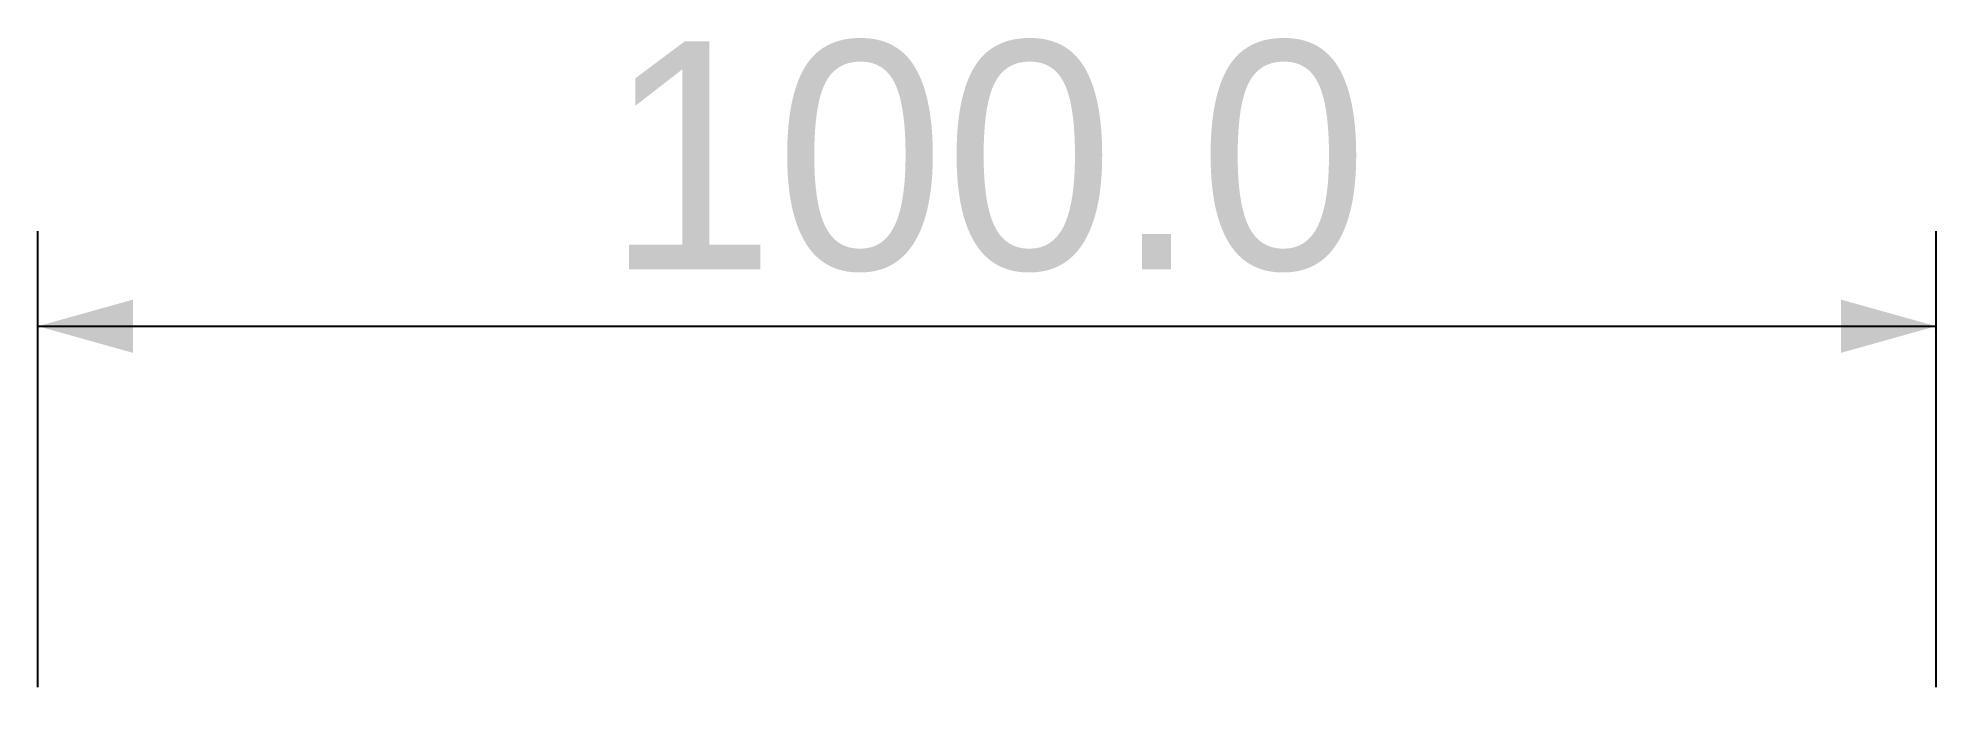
# Model space of a CAD drawing. Header units: millimetres. Extents: x 5 to 105, y 10 to 45.
import ezdxf
from ezdxf.enums import TextEntityAlignment as Align

# ---------------------------------------------------------------- set-up
doc = ezdxf.new("R2010")
doc.units = ezdxf.units.MM
doc.layers.get('0').update_dxf_attribs({"linetype": 'CONTINUOUS', "true_color": 0x344755})
doc.dimstyles.get("Standard").update_dxf_attribs({"dimtxt": 0.18, "dimasz": 0.18, "dimexe": 0.18, "dimexo": 0.0625, "dimgap": 0.09, "dimtad": 0, "dimtih": 1, "dimtoh": 1, "dimdec": 4, "dimzin": 0, "dimdsep": 46, "dimtxsty": 'STANDARD', "dimcen": 0.09, "dimadec": 0, "dimazin": 0, "dimtfac": 1, "dimtdec": 4, "dimtofl": 0, "dimtmove": 0, "dimatfit": 3, "dimfxl": 1, "dimtolj": 1, "dimtzin": 0, "dimarcsym": 0})

# ---------------------------------------------------------------- blocks, each defined once
blk = doc.blocks.new('*DCC1')
at = {"color": 0, "linetype": 'CONTINUOUS'}
for p, q in [((5, 11), (5, 35)), ((105, 11), (105, 35)), ((5, 30), (105, 30))]:
    blk.add_line(p, q, dxfattribs=at)
for points in [[(5, 30), (10, 31.4), (10, 28.6)], [(105, 30), (100, 28.6), (100, 31.4)]]:
    blk.add_solid(points, dxfattribs=at)
blk.add_text('100.0', height=12, dxfattribs=at).set_placement((55, 39), align=Align.MIDDLE_CENTER)

msp = doc.modelspace()

# ---------------------------------------------------------------- dimensions: what is measured, and where the dimension line sits
dim = msp.add_aligned_dim(p1=(5, 10), p2=(105, 10), distance=20, dimstyle='STANDARD', override={"dimscale": 1, "dimtxt": 12, "dimasz": 5, "dimexe": 5, "dimexo": 1, "dimgap": 3, "dimdec": 1, "dimlfac": 1, "dimrnd": 0, "dimzin": 0, "dimpost": '<>'})
dim.commit()
dim.dimension.update_dxf_attribs({"geometry": '*DCC1', "text_midpoint": (55, 39)})

doc.saveas('drawing.dxf')
